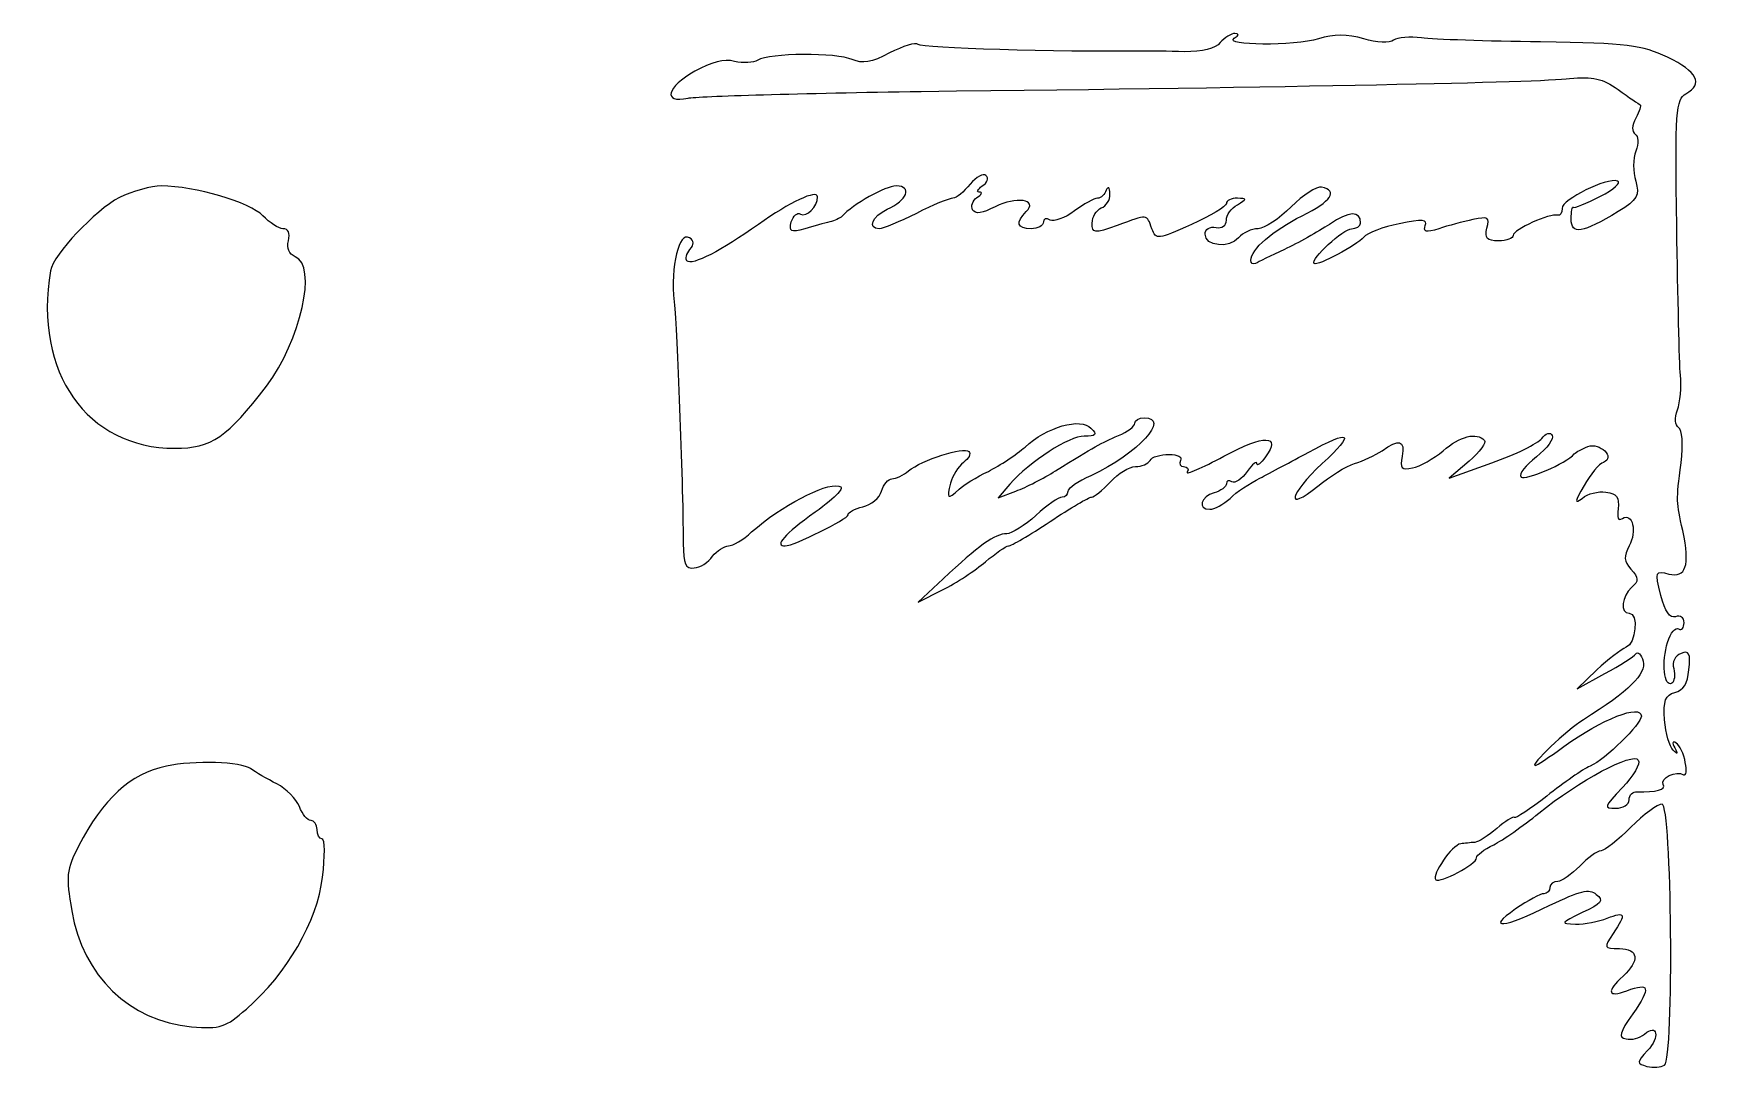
# Model space of a CAD drawing. Extents: x 0 to 69.4, y 0 to 30.3.
# Drawn here: x 61.172 to 65.924, y 20.388 to 23.331 of the extents above; entities that cross this region are included whole.
import ezdxf

# ---------------------------------------------------------------- set-up
doc = ezdxf.new("R2010")
doc.units = 0
doc.header["$MEASUREMENT"] = 0
doc.layers.get('0').update_dxf_attribs({"linetype": 'CONTINUOUS'})

msp = doc.modelspace()

# ---------------------------------------------------------------- linework, layer by layer
at = {"color": 0, "linetype": 'CONTINUOUS'}
for p, q in [((64.5486, 23.3046), (64.5486, 23.3046)), ((61.4171, 22.8637), (61.4171, 22.8637)), ((65.2569, 22.1137), (65.1997, 22.0651)), ((65.1997, 22.0651), (65.3211, 22.1086)), ((63.9497, 22.0478), (63.9168, 22.0097)), ((63.9168, 22.0097), (63.9671, 22.0287)), ((63.7606, 21.7787), (63.6894, 21.7128)), ((63.6894, 21.7128), (63.7589, 21.7475)), ((65.6197, 21.5201), (65.5642, 21.4662)), ((65.5642, 21.4662), (65.6424, 21.5097)), ((61.5507, 21.2458), (61.5507, 21.2458)), ((65.7169, 21.0722), (65.7169, 21.0722))]:
    msp.add_line(p, q, dxfattribs=at)
for points in [[(64.5903, 23.3307), (64.5799, 23.3307), (64.5608, 23.3185), (64.5486, 23.3046)], [(64.5886, 23.3168), (64.6025, 23.3254), (64.6025, 23.3307), (64.5903, 23.3307)], [(64.9567, 23.315), (64.9097, 23.3289), (64.8715, 23.3289), (64.8282, 23.315)], [(63.6894, 23.2994), (63.6825, 23.3064), (63.646, 23.2942), (63.6078, 23.2751)], [(64.3229, 23.2803), (64.0886, 23.2768), (63.6981, 23.289), (63.6894, 23.2994)], [(64.5486, 23.3046), (64.5347, 23.2872), (64.4983, 23.2786), (64.4462, 23.2786)], [(64.8282, 23.315), (64.7587, 23.2942), (64.5556, 23.296), (64.5886, 23.3168)], [(65.0417, 23.3115), (65.0313, 23.3029), (64.9931, 23.3046), (64.9567, 23.315)], [(65.1215, 23.3185), (65.0886, 23.3219), (65.0521, 23.3185), (65.0417, 23.3115)], [(65.46, 23.3064), (65.3072, 23.3081), (65.1546, 23.3133), (65.1215, 23.3185)], [(65.8211, 23.2629), (65.7464, 23.2976), (65.71, 23.3029), (65.46, 23.3064)], [(63.1669, 23.2508), (63.1374, 23.2594), (63.101, 23.249), (63.054, 23.2231)], [(63.2329, 23.2543), (63.2207, 23.2474), (63.1913, 23.2456), (63.1669, 23.2508)], [(63.5019, 23.256), (63.4568, 23.2768), (63.2658, 23.2751), (63.2329, 23.2543)], [(63.6078, 23.2751), (63.5557, 23.2474), (63.5314, 23.2439), (63.5019, 23.256)], [(64.4462, 23.2786), (64.4028, 23.2803), (64.3472, 23.2803), (64.3229, 23.2803)], [(65.8732, 23.1588), (65.9235, 23.1883), (65.9061, 23.2213), (65.8211, 23.2629)], [(63.054, 23.2231), (62.9742, 23.1779), (62.9603, 23.131), (63.035, 23.1467)], [(63.6981, 23.1657), (64.7761, 23.1779), (65.4583, 23.1918), (65.5417, 23.2022)], [(65.5417, 23.2022), (65.6093, 23.2092), (65.6354, 23.2022), (65.6806, 23.171)], [(63.035, 23.1467), (63.061, 23.1518), (63.3596, 23.1606), (63.6981, 23.1657)], [(65.6806, 23.171), (65.7117, 23.1483), (65.7394, 23.1293), (65.7429, 23.1275)], [(65.8471, 22.7804), (65.8419, 23.1101), (65.8454, 23.1432), (65.8732, 23.1588)], [(65.7429, 23.1275), (65.7464, 23.1258), (65.7413, 23.1101), (65.7308, 23.0893)], [(65.7308, 23.0893), (65.7186, 23.0685), (65.7186, 23.0511), (65.729, 23.0442)], [(65.729, 23.0442), (65.7378, 23.039), (65.7394, 23.0182), (65.7308, 22.9956)], [(65.7308, 22.9956), (65.7221, 22.9747), (65.7221, 22.9367), (65.7308, 22.9106)], [(63.8369, 22.9019), (63.8196, 22.8793), (63.7969, 22.8619), (63.7883, 22.8619)], [(63.8821, 22.9262), (63.8751, 22.9332), (63.8543, 22.9228), (63.8369, 22.9019)], [(63.8717, 22.8967), (63.8856, 22.9054), (63.8907, 22.9193), (63.8821, 22.9262)], [(65.6788, 22.9106), (65.6475, 22.921), (65.5208, 22.8585), (65.5208, 22.8325)], [(65.6301, 22.8672), (65.6683, 22.8863), (65.6908, 22.9071), (65.6788, 22.9106)], [(65.7308, 22.9106), (65.7413, 22.8689), (65.736, 22.8585), (65.6806, 22.8238)], [(61.4171, 22.8637), (61.3476, 22.8272), (61.2296, 22.7022), (61.221, 22.6554)], [(61.5368, 22.8967), (61.5074, 22.8967), (61.4535, 22.8811), (61.4171, 22.8637)], [(61.825, 22.8117), (61.7903, 22.8499), (61.6306, 22.8967), (61.5368, 22.8967)], [(63.4029, 22.8654), (63.4029, 22.8881), (63.3231, 22.8499), (63.2346, 22.7874)], [(63.3543, 22.8168), (63.3717, 22.8064), (63.4029, 22.8376), (63.4029, 22.8654)], [(63.6269, 22.8967), (63.5957, 22.8967), (63.5036, 22.8446), (63.4724, 22.8099)], [(63.6008, 22.8307), (63.6582, 22.855), (63.6737, 22.8967), (63.6269, 22.8967)], [(63.7883, 22.8619), (63.7779, 22.8619), (63.7311, 22.8429), (63.6842, 22.8186)], [(63.8439, 22.829), (63.8386, 22.8394), (63.8439, 22.855), (63.856, 22.8637)], [(63.8629, 22.8793), (63.8543, 22.8793), (63.8578, 22.8863), (63.8717, 22.8967)], [(63.856, 22.8637), (63.8699, 22.8724), (63.8733, 22.8793), (63.8629, 22.8793)], [(63.9967, 22.8238), (64.0314, 22.8585), (63.9671, 22.8672), (63.9081, 22.8376)], [(64.1997, 22.8619), (64.1893, 22.8619), (64.1599, 22.8446), (64.1337, 22.8256)], [(64.224, 22.8846), (64.2206, 22.8724), (64.2085, 22.8619), (64.1997, 22.8619)], [(64.2101, 22.8342), (64.224, 22.8394), (64.2362, 22.8568), (64.2344, 22.8742)], [(64.2344, 22.8742), (64.2344, 22.8932), (64.2293, 22.8967), (64.224, 22.8846)], [(64.5972, 22.8619), (64.5799, 22.8619), (64.566, 22.855), (64.566, 22.8464)], [(64.5972, 22.8429), (64.625, 22.8603), (64.625, 22.8603), (64.5972, 22.8619)], [(64.8368, 22.8932), (64.8229, 22.8967), (64.7847, 22.8707), (64.75, 22.8376)], [(64.7813, 22.8117), (64.8646, 22.8533), (64.8854, 22.8828), (64.8368, 22.8932)], [(65.5521, 22.836), (65.5556, 22.8325), (65.5903, 22.8464), (65.6301, 22.8672)], [(61.8824, 22.7751), (61.8701, 22.7751), (61.8442, 22.7925), (61.825, 22.8117)], [(63.3283, 22.7943), (63.3335, 22.8117), (63.3457, 22.8221), (63.3543, 22.8168)], [(63.4724, 22.8099), (63.4672, 22.8047), (63.4515, 22.7978), (63.4376, 22.7943)], [(63.5783, 22.7751), (63.5436, 22.7751), (63.5592, 22.8099), (63.6008, 22.8307)], [(63.6842, 22.8186), (63.6356, 22.7943), (63.5888, 22.7751), (63.5783, 22.7751)], [(63.9081, 22.8376), (63.8717, 22.8186), (63.8525, 22.8151), (63.8439, 22.829)], [(64.0106, 22.7751), (63.9706, 22.7751), (63.9654, 22.7925), (63.9967, 22.8238)], [(64.0643, 22.7994), (64.0539, 22.8064), (64.0453, 22.8029), (64.0453, 22.7943)], [(64.1337, 22.8256), (64.106, 22.8047), (64.0747, 22.7943), (64.0643, 22.7994)], [(64.1842, 22.7908), (64.1842, 22.8099), (64.1962, 22.8272), (64.2101, 22.8342)], [(64.3542, 22.7751), (64.3386, 22.8168), (64.3438, 22.8168), (64.2553, 22.7839)], [(64.566, 22.8464), (64.566, 22.8394), (64.5208, 22.8117), (64.4671, 22.7874)], [(64.566, 22.7994), (64.566, 22.8133), (64.5799, 22.8342), (64.5972, 22.8429)], [(64.6354, 22.6849), (64.6354, 22.7161), (64.6979, 22.77), (64.7813, 22.8117)], [(64.75, 22.8376), (64.7171, 22.8029), (64.6736, 22.7751), (64.6563, 22.7751)], [(64.9479, 22.7908), (64.9479, 22.8272), (64.915, 22.8256), (64.8594, 22.7874)], [(65.3072, 22.7769), (65.316, 22.8082), (65.3107, 22.8099), (65.2674, 22.8012)], [(65.5086, 22.8133), (65.4861, 22.8203), (65.3819, 22.7717), (65.3819, 22.7561)], [(65.5208, 22.8325), (65.5208, 22.8203), (65.5156, 22.8117), (65.5086, 22.8133)], [(65.5468, 22.8029), (65.5468, 22.8238), (65.5503, 22.8394), (65.5521, 22.836)], [(65.6806, 22.8238), (65.5781, 22.7613), (65.5468, 22.7561), (65.5468, 22.8029)], [(61.8979, 22.7404), (61.9031, 22.7631), (61.8979, 22.7751), (61.8824, 22.7751)], [(63.0385, 22.7492), (63.0089, 22.7682), (62.9846, 22.6693), (62.995, 22.5668)], [(63.2346, 22.7874), (63.1304, 22.7126), (63.0454, 22.6693), (63.0315, 22.6832)], [(63.3665, 22.7751), (63.3265, 22.7631), (63.3214, 22.7665), (63.3283, 22.7943)], [(63.4376, 22.7943), (63.4237, 22.7908), (63.3908, 22.7821), (63.3665, 22.7751)], [(64.0453, 22.7943), (64.0453, 22.7839), (64.0296, 22.7751), (64.0106, 22.7751)], [(64.2553, 22.7839), (64.1893, 22.7613), (64.1842, 22.7613), (64.1842, 22.7908)], [(64.4671, 22.7874), (64.3699, 22.7439), (64.3664, 22.7422), (64.3542, 22.7751)], [(64.5053, 22.7596), (64.5053, 22.7735), (64.5192, 22.7821), (64.5365, 22.7786)], [(64.6007, 22.7492), (64.5747, 22.7179), (64.5053, 22.7249), (64.5053, 22.7596)], [(64.5365, 22.7786), (64.5539, 22.7751), (64.566, 22.7839), (64.566, 22.7994)], [(64.6563, 22.7751), (64.6372, 22.7751), (64.6129, 22.7631), (64.6007, 22.7492)], [(64.8594, 22.7874), (64.8264, 22.7665), (64.7692, 22.7335), (64.731, 22.7161)], [(64.816, 22.6762), (64.8039, 22.6883), (64.8993, 22.7751), (64.9219, 22.7751)], [(64.9219, 22.7751), (64.9358, 22.7751), (64.9479, 22.7821), (64.9479, 22.7908)], [(65.0574, 22.789), (65.0122, 22.7804), (64.9671, 22.7631), (64.9567, 22.7508)], [(65.1319, 22.7839), (65.1389, 22.8012), (65.125, 22.8029), (65.0574, 22.789)], [(65.1701, 22.7751), (65.1337, 22.7631), (65.125, 22.7665), (65.1319, 22.7839)], [(65.2674, 22.8012), (65.2396, 22.7943), (65.1962, 22.7839), (65.1701, 22.7751)], [(65.3403, 22.7404), (65.3072, 22.7404), (65.3003, 22.7474), (65.3072, 22.7769)], [(65.8575, 22.3586), (65.854, 22.3915), (65.8506, 22.5825), (65.8471, 22.7804)], [(61.9169, 22.6953), (61.8996, 22.7022), (61.8928, 22.7196), (61.8979, 22.7404)], [(63.0315, 22.6832), (63.0263, 22.6883), (63.0297, 22.704), (63.0401, 22.7161)], [(63.0401, 22.7161), (63.0524, 22.73), (63.0524, 22.7404), (63.0385, 22.7492)], [(64.731, 22.7161), (64.6928, 22.6988), (64.6563, 22.6797), (64.6493, 22.6762)], [(64.9567, 22.7508), (64.9375, 22.7283), (64.8247, 22.6675), (64.816, 22.6762)], [(65.3819, 22.7561), (65.3819, 22.7474), (65.3628, 22.7404), (65.3403, 22.7404)], [(61.8354, 22.3274), (61.9326, 22.4558), (61.9812, 22.671), (61.9169, 22.6953)], [(64.6493, 22.6762), (64.6407, 22.6728), (64.6354, 22.6762), (64.6354, 22.6849)], [(61.221, 22.6554), (61.1724, 22.3656), (61.3251, 22.1503), (61.575, 22.1503)], [(62.995, 22.5668), (63.0038, 22.4818), (63.0193, 22.0721), (63.0211, 21.8794)], [(65.8489, 22.2596), (65.8575, 22.2804), (65.861, 22.3256), (65.8575, 22.3586)], [(61.575, 22.1503), (61.6792, 22.1503), (61.7243, 22.1815), (61.8354, 22.3274)], [(63.9932, 22.1537), (64.0539, 22.211), (64.1529, 22.2387), (64.1807, 22.2075)], [(64.3317, 22.2371), (64.4081, 22.2371), (64.316, 22.1364), (64.1807, 22.0721)], [(64.3056, 22.2214), (64.3056, 22.2301), (64.3178, 22.2371), (64.3317, 22.2371)], [(65.8524, 22.2093), (65.8419, 22.2162), (65.8401, 22.2353), (65.8489, 22.2596)], [(64.1807, 22.2075), (64.1997, 22.1885), (64.1946, 22.185), (64.1615, 22.185)], [(64.2587, 22.1867), (64.2847, 22.1971), (64.3056, 22.2128), (64.3056, 22.2214)], [(64.559, 22.1276), (64.6736, 22.1901), (64.724, 22.1885), (64.6771, 22.126)], [(64.7986, 22.1381), (64.9219, 22.2058), (64.934, 22.1954), (64.8386, 22.1068)], [(65.1824, 22.1433), (65.2308, 22.185), (65.2778, 22.1971), (65.3003, 22.1728)], [(65.4635, 22.1781), (65.4739, 22.1936), (65.4878, 22.1971), (65.4931, 22.1867)], [(65.8593, 22.1086), (65.8663, 22.1642), (65.8628, 22.2024), (65.8524, 22.2093)], [(63.6617, 22.086), (63.6999, 22.1172), (63.8196, 22.1554), (63.8335, 22.1415)], [(63.8335, 22.1415), (63.8404, 22.1346), (63.8335, 22.1207), (63.8178, 22.1103)], [(63.889, 22.0843), (63.9219, 22.1017), (63.9689, 22.1329), (63.9932, 22.1537)], [(64.1615, 22.185), (64.1182, 22.185), (64.0087, 22.1137), (63.9497, 22.0478)], [(64.08, 22.086), (64.1911, 22.1554), (64.2101, 22.1658), (64.2587, 22.1867)], [(64.9306, 22.1068), (64.9549, 22.1137), (64.9896, 22.1311), (65.0087, 22.1433)], [(65.0087, 22.1433), (65.0574, 22.1781), (65.0747, 22.1728), (65.066, 22.1276)], [(65.0956, 22.0947), (65.1164, 22.0982), (65.1563, 22.1207), (65.1824, 22.1433)], [(65.3003, 22.1728), (65.3072, 22.1676), (65.2864, 22.1399), (65.2569, 22.1137)], [(65.3211, 22.1086), (65.3889, 22.1329), (65.4514, 22.1642), (65.4635, 22.1781)], [(65.4931, 22.1867), (65.4982, 22.1781), (65.4792, 22.1503), (65.4479, 22.126)], [(65.5556, 22.1346), (65.5607, 22.1399), (65.5781, 22.1485), (65.5938, 22.1554)], [(65.5938, 22.1554), (65.6285, 22.1676), (65.6736, 22.1242), (65.6389, 22.1103)], [(63.8178, 22.1103), (63.8039, 22.0982), (63.7867, 22.0721), (63.7814, 22.0512)], [(64.2362, 22.0547), (64.2587, 22.079), (64.29, 22.0982), (64.3074, 22.0982)], [(64.3074, 22.0982), (64.3247, 22.0982), (64.3438, 22.1068), (64.349, 22.1156)], [(64.349, 22.1156), (64.3542, 22.126), (64.3785, 22.1329), (64.4028, 22.1329)], [(64.4028, 22.1329), (64.4271, 22.1329), (64.441, 22.126), (64.4358, 22.1156)], [(64.4358, 22.1156), (64.4306, 22.1068), (64.434, 22.0982), (64.4444, 22.0982)], [(64.4444, 22.0982), (64.4549, 22.0982), (64.4601, 22.0912), (64.4549, 22.0825)], [(64.4549, 22.0825), (64.4497, 22.0739), (64.4965, 22.0947), (64.559, 22.1276)], [(64.6528, 22.1068), (64.6528, 22.1156), (64.6407, 22.1051), (64.625, 22.0843)], [(64.6771, 22.126), (64.6632, 22.1068), (64.6528, 22.0982), (64.6528, 22.1068)], [(64.6615, 22.0651), (64.691, 22.0808), (64.7518, 22.1137), (64.7986, 22.1381)], [(64.8386, 22.1068), (64.7431, 22.0183), (64.7326, 21.9662), (64.8264, 22.0426)], [(64.8264, 22.0426), (64.8594, 22.0704), (64.9063, 22.0999), (64.9306, 22.1068)], [(65.066, 22.1276), (65.059, 22.0929), (65.0643, 22.0878), (65.0956, 22.0947)], [(65.4479, 22.126), (65.4167, 22.1017), (65.3975, 22.0774), (65.4044, 22.0686)], [(65.4044, 22.0686), (65.4167, 22.0582), (65.5329, 22.1068), (65.5556, 22.1346)], [(65.6389, 22.1103), (65.6267, 22.1068), (65.6007, 22.0756), (65.5833, 22.0443)], [(65.8644, 21.916), (65.8454, 21.9993), (65.8454, 21.9975), (65.8593, 22.1086)], [(63.2156, 21.9125), (63.3006, 21.9871), (63.4221, 22.0512), (63.4638, 22.0426)], [(63.5853, 22.0287), (63.5904, 22.0478), (63.6043, 22.0635), (63.6147, 22.0635)], [(63.6147, 22.0635), (63.6251, 22.0635), (63.6478, 22.0739), (63.6617, 22.086)], [(63.7814, 22.0512), (63.7693, 22.0062), (63.7728, 22.0028), (63.8057, 22.0339)], [(63.8057, 22.0339), (63.8178, 22.0461), (63.856, 22.0686), (63.889, 22.0843)], [(63.9671, 22.0287), (63.9967, 22.0392), (64.0469, 22.0651), (64.08, 22.086)], [(64.1807, 22.0721), (64.1442, 22.0565), (64.1147, 22.0357), (64.1147, 22.0269)], [(64.1824, 22.0114), (64.1893, 22.0114), (64.2136, 22.0304), (64.2362, 22.0547)], [(64.566, 22.0496), (64.566, 22.0408), (64.5504, 22.0287), (64.5313, 22.0235)], [(64.5817, 22.0547), (64.5729, 22.0617), (64.566, 22.0582), (64.566, 22.0496)], [(64.5764, 22.0079), (64.5938, 22.0253), (64.6337, 22.0512), (64.6615, 22.0651)], [(64.625, 22.0843), (64.6111, 22.0635), (64.5903, 22.0496), (64.5817, 22.0547)], [(63.4638, 22.0426), (63.4828, 22.0392), (63.4603, 22.0149), (63.396, 21.9681)], [(63.5314, 21.9836), (63.5557, 21.9889), (63.58, 22.0097), (63.5853, 22.0287)], [(64.099, 22.0114), (64.0886, 22.0114), (64.0557, 21.9889), (64.0244, 21.9593)], [(64.0643, 21.9419), (64.1217, 21.9801), (64.1754, 22.0114), (64.1824, 22.0114)], [(64.1147, 22.0269), (64.1147, 22.0183), (64.1078, 22.0114), (64.099, 22.0114)], [(64.5313, 22.0235), (64.4931, 22.0131), (64.4826, 21.9767), (64.5192, 21.9767)], [(64.5192, 21.9767), (64.5313, 21.9767), (64.5574, 21.9906), (64.5764, 22.0079)], [(65.5833, 22.0443), (65.5556, 21.9975), (65.5556, 21.9906), (65.5781, 22.0079)], [(65.5781, 22.0079), (65.5938, 22.0218), (65.6232, 22.0287), (65.6458, 22.0253)], [(65.6458, 22.0253), (65.6771, 22.0218), (65.6839, 22.0114), (65.6806, 21.9785)], [(63.396, 21.9681), (63.3075, 21.9056), (63.2797, 21.8725), (63.311, 21.8725)], [(63.311, 21.8725), (63.3353, 21.8725), (63.4897, 21.9489), (63.4897, 21.9611)], [(63.4897, 21.9611), (63.4897, 21.9681), (63.5089, 21.9785), (63.5314, 21.9836)], [(64.0244, 21.9593), (63.9932, 21.9315), (63.955, 21.9072), (63.9411, 21.9072)], [(65.6806, 21.9785), (65.6771, 21.9524), (65.6806, 21.9419), (65.6926, 21.9507)], [(65.6926, 21.9507), (65.7221, 21.9681), (65.7343, 21.9142), (65.7117, 21.8725)], [(63.1496, 21.8725), (63.1617, 21.8725), (63.1913, 21.8899), (63.2156, 21.9125)], [(63.9411, 21.9072), (63.9081, 21.9072), (63.8594, 21.8725), (63.7606, 21.7787)], [(63.9462, 21.8725), (63.9532, 21.8725), (64.0071, 21.9037), (64.0643, 21.9419)], [(65.8246, 21.7926), (65.8732, 21.7806), (65.8853, 21.8153), (65.8644, 21.916)], [(63.0211, 21.8794), (63.0211, 21.8204), (63.0263, 21.8065), (63.0524, 21.81)], [(63.1044, 21.8431), (63.1165, 21.8586), (63.1374, 21.8725), (63.1496, 21.8725)], [(63.8803, 21.8274), (63.9099, 21.8517), (63.9393, 21.8725), (63.9462, 21.8725)], [(65.7117, 21.8725), (65.6961, 21.8431), (65.6961, 21.8292), (65.7169, 21.8065)], [(63.0524, 21.81), (63.0679, 21.81), (63.0922, 21.8257), (63.1044, 21.8431)], [(63.7589, 21.7475), (63.7969, 21.7667), (63.8525, 21.8031), (63.8803, 21.8274)], [(65.7169, 21.8065), (65.7394, 21.7806), (65.7394, 21.7736), (65.7186, 21.7544)], [(65.8019, 21.7319), (65.7846, 21.8014), (65.7864, 21.8031), (65.8246, 21.7926)], [(65.7186, 21.7544), (65.6908, 21.7285), (65.6857, 21.6815), (65.7117, 21.6815)], [(65.8436, 21.6711), (65.8281, 21.666), (65.8142, 21.685), (65.8019, 21.7319)], [(65.7117, 21.6815), (65.7394, 21.6815), (65.7308, 21.5947), (65.7031, 21.5843)], [(65.8679, 21.6537), (65.8679, 21.6694), (65.8575, 21.6764), (65.8436, 21.6711)], [(65.8211, 21.5982), (65.8297, 21.626), (65.8436, 21.6417), (65.8524, 21.6364)], [(65.8524, 21.6364), (65.861, 21.6312), (65.8679, 21.6399), (65.8679, 21.6537)], [(65.7031, 21.5843), (65.6892, 21.5774), (65.651, 21.5496), (65.6197, 21.5201)], [(65.7308, 21.5653), (65.736, 21.5739), (65.7464, 21.5635), (65.7517, 21.5444)], [(65.8332, 21.4819), (65.8107, 21.4681), (65.8038, 21.5444), (65.8211, 21.5982)], [(65.8818, 21.5201), (65.8871, 21.5669), (65.8818, 21.5757), (65.8593, 21.5669)], [(65.7517, 21.5444), (65.7603, 21.5079), (65.7117, 21.4593), (65.5815, 21.3778)], [(65.6424, 21.5097), (65.6857, 21.5322), (65.7256, 21.5583), (65.7308, 21.5653)], [(65.8593, 21.5669), (65.8419, 21.56), (65.8332, 21.5426), (65.8385, 21.5236)], [(65.8385, 21.5236), (65.8436, 21.5044), (65.8401, 21.4871), (65.8332, 21.4819)], [(65.8419, 21.4558), (65.8663, 21.4611), (65.8783, 21.4819), (65.8818, 21.5201)], [(65.8124, 21.3778), (65.8089, 21.4333), (65.8142, 21.4472), (65.8419, 21.4558)], [(65.526, 21.3014), (65.6336, 21.3794), (65.7464, 21.4246), (65.7464, 21.3882)], [(65.7464, 21.3882), (65.7464, 21.3656), (65.644, 21.2649), (65.6007, 21.2458)], [(65.5815, 21.3778), (65.5329, 21.3482), (65.4288, 21.2475), (65.4444, 21.2475)], [(65.8367, 21.291), (65.8263, 21.3014), (65.8158, 21.3396), (65.8124, 21.3778)], [(65.4444, 21.2475), (65.4479, 21.2475), (65.4843, 21.2718), (65.526, 21.3014)], [(65.4549, 21.1121), (65.5676, 21.2042), (65.7239, 21.2875), (65.7378, 21.2632)], [(65.8454, 21.3118), (65.835, 21.3187), (65.8332, 21.3135), (65.8419, 21.2979)], [(65.8419, 21.2979), (65.8506, 21.2806), (65.8506, 21.2787), (65.8367, 21.291)], [(65.8714, 21.2562), (65.8679, 21.2806), (65.8558, 21.3049), (65.8454, 21.3118)], [(61.5507, 21.2458), (61.4483, 21.225), (61.3703, 21.1521), (61.3008, 21.0185)], [(61.7903, 21.2389), (61.7643, 21.2579), (61.6289, 21.2632), (61.5507, 21.2458)], [(61.865, 21.1954), (61.8372, 21.2093), (61.8042, 21.2285), (61.7903, 21.2389)], [(65.6007, 21.2458), (65.5799, 21.2371), (65.526, 21.1989), (65.4774, 21.1607)], [(65.7378, 21.2632), (65.7447, 21.2528), (65.7239, 21.2181), (65.6926, 21.185)], [(65.8663, 21.2215), (65.8749, 21.2181), (65.8767, 21.2336), (65.8714, 21.2562)], [(61.9292, 21.1312), (61.9204, 21.1521), (61.891, 21.1815), (61.865, 21.1954)], [(65.7343, 21.1729), (65.7881, 21.1711), (65.8176, 21.1799), (65.8089, 21.1937)], [(65.8089, 21.1937), (65.7968, 21.2111), (65.8471, 21.2354), (65.8663, 21.2215)], [(65.4774, 21.1607), (65.4306, 21.1243), (65.3889, 21.0965), (65.3854, 21.1)], [(65.6926, 21.185), (65.6389, 21.1294), (65.6389, 21.126), (65.6736, 21.126)], [(65.6736, 21.126), (65.6943, 21.126), (65.7117, 21.1364), (65.7117, 21.1503)], [(65.7117, 21.1503), (65.7117, 21.1642), (65.7221, 21.1746), (65.7343, 21.1729)], [(61.9621, 21.0912), (61.9517, 21.0912), (61.9378, 21.1086), (61.9292, 21.1312)], [(65.3264, 21.0219), (65.3524, 21.0358), (65.4097, 21.0757), (65.4549, 21.1121)], [(65.3854, 21.1), (65.3819, 21.1035), (65.3593, 21.0896), (65.335, 21.0687)], [(65.8054, 21.1382), (65.7933, 21.1382), (65.7533, 21.1086), (65.7169, 21.0722)], [(65.8124, 20.3953), (65.8401, 20.4126), (65.8332, 21.1382), (65.8054, 21.1382)], [(61.9794, 21.0653), (61.9794, 21.0792), (61.9708, 21.0912), (61.9621, 21.0912)], [(61.9933, 21.0393), (61.9864, 21.0393), (61.9794, 21.0514), (61.9794, 21.0653)], [(65.335, 21.0687), (65.3125, 21.0479), (65.2829, 21.0306), (65.2725, 21.0289)], [(65.7169, 21.0722), (65.6806, 21.0358), (65.6424, 21.0062), (65.6319, 21.0046)], [(61.3008, 21.0185), (61.2661, 20.9507), (61.2643, 20.9333), (61.2817, 20.8344)], [(61.9951, 20.9299), (62.0021, 20.9889), (62.0021, 21.0393), (61.9933, 21.0393)], [(65.2326, 21.0254), (65.2083, 21.0219), (65.1493, 20.9368), (65.1615, 20.9229)], [(65.2725, 21.0289), (65.2604, 21.0289), (65.2431, 21.0254), (65.2326, 21.0254)], [(65.2778, 20.9854), (65.2778, 20.9924), (65.2986, 21.0097), (65.3264, 21.0219)], [(65.6319, 21.0046), (65.6197, 21.0046), (65.5938, 20.9854), (65.5711, 20.9611)], [(65.1615, 20.9229), (65.1736, 20.9125), (65.2778, 20.9664), (65.2778, 20.9854)], [(65.5711, 20.9611), (65.5486, 20.9386), (65.519, 20.9178), (65.5086, 20.9178)], [(61.7782, 20.555), (61.8944, 20.6556), (61.9794, 20.8049), (61.9951, 20.9299)], [(65.5086, 20.9178), (65.4965, 20.9178), (65.4861, 20.9108), (65.4861, 20.9004)], [(65.4688, 20.8831), (65.46, 20.8831), (65.4236, 20.8639), (65.3889, 20.8396)], [(65.4861, 20.9004), (65.4861, 20.8917), (65.4792, 20.8831), (65.4688, 20.8831)], [(65.4861, 20.85), (65.5729, 20.8917), (65.5972, 20.8986), (65.6181, 20.8812)], [(65.6181, 20.8812), (65.6406, 20.8639), (65.6336, 20.8553), (65.5781, 20.8292)], [(61.2817, 20.8344), (61.3129, 20.6486), (61.4465, 20.5203), (61.6219, 20.5046)], [(65.3889, 20.8396), (65.3003, 20.7789), (65.3558, 20.7858), (65.4861, 20.85)], [(65.5781, 20.8292), (65.5156, 20.7997), (65.5156, 20.7979), (65.559, 20.7962)], [(65.559, 20.7962), (65.585, 20.7962), (65.625, 20.8032), (65.6493, 20.8136)], [(65.6493, 20.8136), (65.7013, 20.8326), (65.7047, 20.8275), (65.6667, 20.7701)], [(65.6667, 20.7701), (65.6389, 20.7285), (65.6389, 20.7268), (65.6839, 20.7268)], [(65.6839, 20.7268), (65.7378, 20.7268), (65.7429, 20.6921), (65.6943, 20.6486)], [(65.6943, 20.6486), (65.6458, 20.6053), (65.651, 20.5862), (65.7047, 20.6069)], [(65.7047, 20.6069), (65.7707, 20.6312), (65.7742, 20.6174), (65.7221, 20.5411)], [(61.6219, 20.5046), (61.7053, 20.4976), (61.7192, 20.5029), (61.7782, 20.555)], [(65.7221, 20.5411), (65.6839, 20.4872), (65.6806, 20.4733), (65.7031, 20.4699)], [(65.7031, 20.4699), (65.7186, 20.4664), (65.7413, 20.4717), (65.7551, 20.4837)], [(65.7551, 20.4837), (65.7915, 20.515), (65.8003, 20.4751), (65.7638, 20.4369)], [(65.7638, 20.4369), (65.7325, 20.4022), (65.7325, 20.4004), (65.7621, 20.3918)], [(65.7621, 20.3918), (65.7811, 20.3883), (65.8019, 20.3883), (65.8124, 20.3953)]]:
    msp.add_open_spline(points, degree=3, dxfattribs=at)

doc.saveas('drawing.dxf')
